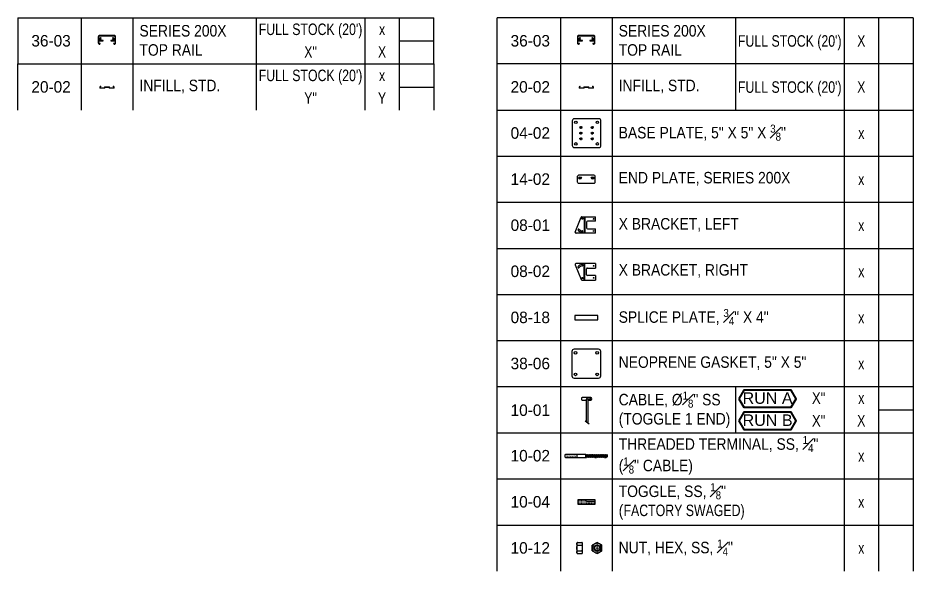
# Model space of a CAD drawing. Header units: inches. Extents: x -297 to 791, y -313 to 332.
# Drawn here: x -203.5 to -48, y 118.7 to 214.9 of the extents above; entities that cross this region are included whole.
import ezdxf
from ezdxf.enums import TextEntityAlignment as Align

# ---------------------------------------------------------------- set-up
doc = ezdxf.new("R2010")
doc.units = ezdxf.units.IN
doc.header["$LTSCALE"] = 0.5
doc.header["$MEASUREMENT"] = 0
doc.linetypes.add('HIDDEN2', pattern=[0.1875, 0.125, -0.0625])
doc.layers.add('Cable', color=230, linetype='Continuous', lineweight=40)
doc.layers.add('NOTES', color=7, linetype='Continuous', lineweight=30)
doc.layers.add('Hidden', color=45, linetype='HIDDEN2')
doc.layers.add('PL', color=252, linetype='Continuous')
doc.styles.add('Schedule', font='GOTHIC.TTF', dxfattribs={"width": 0.9})
doc.styles.get("Standard").update_dxf_attribs({"font": 'arial.ttf'})

# ---------------------------------------------------------------- blocks, each defined once
blk = doc.blocks.new('36-03-BLOCK-2')
for p, q in [((0, 0), (0, -8.01)), ((0, 0), (72.27, 0)), ((10.99, 0), (10.99, -8.01)), ((19.99, 0), (19.99, -8.01)), ((41.4, 0), (41.4, -8.01)), ((60.27, 0), (60.27, -8.01)), ((66.27, 0), (66.27, -8.01)), ((72.27, -8.01), (72.27, 0)), ((66.27, -4.01), (72.27, -4.01))]:
    blk.add_line(p, q)
blk.add_lwpolyline([(14.44, -3.66, -2.504927), (14.44, -3.54, 0.346647), (14.47, -3.55), (14.47, -3.55, 0.482853), (14.48, -3.51, 0.541406), (14.26, -3.55, -0.300111), (14.23, -3.56), (14.07, -3.56, -0.414214), (14.04, -3.54), (14.04, -3.28, -0.414214), (14.18, -3.14), (16.75, -3.14, -0.414214), (16.89, -3.28), (16.89, -3.54, -0.414214), (16.87, -3.56), (16.7, -3.56, -0.300111), (16.67, -3.55, 0.541406), (16.45, -3.51, 0.482853), (16.46, -3.55), (16.46, -3.55, 0.346647), (16.49, -3.54, -2.504927), (16.49, -3.66, 0.346647), (16.46, -3.65), (16.46, -3.65, 0.489045), (16.45, -3.69, 0.534946), (16.67, -3.65, -0.300111), (16.7, -3.64), (16.87, -3.64, -0.414214), (16.89, -3.66), (16.89, -3.92), (16.14, -3.92, 0.414214), (16.12, -3.95), (16.12, -3.95, 0.414214), (16.14, -3.98), (16.89, -3.98), (16.89, -4.39, -0.414214), (16.83, -4.45), (16.66, -4.45, 0.414214), (16.63, -4.47), (16.63, -4.47, 0.414214), (16.66, -4.49), (16.72, -4.49), (16.72, -4.56, 0.392641), (16.73, -4.57), (16.73, -4.57, 0.414214), (16.97, -4.34), (16.97, -3.28, 0.414214), (16.75, -3.06), (14.18, -3.06, 0.414214), (13.97, -3.28), (13.97, -4.34, 0.414214), (14.2, -4.57), (14.2, -4.57, 0.392641), (14.21, -4.56), (14.21, -4.49), (14.28, -4.49, 0.414214), (14.3, -4.47), (14.3, -4.47, 0.414214), (14.28, -4.45), (14.1, -4.45, -0.414214), (14.04, -4.39), (14.04, -3.98), (14.79, -3.98, 0.414214), (14.81, -3.95), (14.81, -3.95, 0.414214), (14.79, -3.92), (14.04, -3.92), (14.04, -3.66, -0.414214), (14.07, -3.64), (14.23, -3.64, -0.300111), (14.26, -3.65, 0.534946), (14.48, -3.69, 0.489045), (14.47, -3.65), (14.47, -3.65, 0.346647)], format="xyb", close=True)
at = {"layer": 'NOTES', "style": 'Schedule'}
blk.add_text('36-03', height=2, dxfattribs=at).set_placement((5.76, -3.98), align=Align.MIDDLE_CENTER)
at = {"layer": 'NOTES', "insert": (21.12, -3.92), "char_height": 2, "width": 16.7068, "attachment_point": 4, "style": 'Schedule'}
blk.add_mtext('SERIES 200X TOP RAIL', dxfattribs=at)
at = {"layer": 'NOTES', "style": 'Schedule', "width": 0.8}
for tag, p in [('LEN', (50.84, -1.98)), ('QTY', (63.27, -1.98)), ('LEN2', (50.84, -5.92)), ('QTY2', (63.27, -5.92))]:
    blk.add_attdef(tag, text='', height=2, dxfattribs=at).set_placement(p, align=Align.MIDDLE_CENTER)
blk = doc.blocks.new('20-02-BLOCK-2')
for p, q in [((0, -8.01), (0, 0)), ((0, 0), (72.27, 0)), ((10.99, 0), (10.99, -8.01)), ((19.99, 0), (19.99, -8.01)), ((41.4, 0), (41.4, -8.01)), ((60.27, 0), (60.27, -8.01)), ((66.27, 0), (66.27, -8.01)), ((72.27, 0), (72.27, -8.01)), ((66.27, -4.01), (72.27, -4.01))]:
    blk.add_line(p, q)
at = {"lineweight": 0}
blk.add_lwpolyline([(14.36, -3.99, -0.131652), (14.36, -3.98), (14.4, -3.91, 0.57735), (14.37, -3.87), (14.37, -3.87, 0.267949), (14.35, -3.88), (14.25, -4.05, 0.131652), (14.25, -4.06), (14.25, -4.06, 0.414214), (14.26, -4.07), (14.27, -4.07, -0.414214), (14.3, -4.1), (14.3, -4.1, -0.414214), (14.27, -4.13), (14.26, -4.13, 0.414214), (14.23, -4.16), (14.23, -4.16, 0.414214), (14.26, -4.19), (15.09, -4.19, 0.414214), (15.1, -4.18), (15.1, -4.07, -0.414214), (15.11, -4.06), (15.47, -4.06), (15.48, -4.05), (15.47, -4.06), (15.48, -4.05), (15.5, -4.06), (15.48, -4.05), (15.5, -4.06), (15.86, -4.06, -0.414214), (15.87, -4.07), (15.87, -4.18, 0.414214), (15.88, -4.19), (16.71, -4.19, 0.414214), (16.74, -4.16), (16.74, -4.16, 0.414214), (16.71, -4.13), (16.7, -4.13, -0.414214), (16.67, -4.1), (16.67, -4.1, -0.414214), (16.7, -4.07), (16.71, -4.07, 0.414214), (16.72, -4.06), (16.72, -4.06, 0.131652), (16.72, -4.05), (16.62, -3.88, 0.267949), (16.6, -3.87), (16.59, -3.87, 0.57735), (16.57, -3.91), (16.61, -3.98, -0.127612), (16.61, -3.99), (16.61, -4.11, -0.414214), (16.6, -4.12), (15.94, -4.12, -0.414214), (15.93, -4.11), (15.93, -4, 0.414214), (15.92, -3.99), (15.41, -3.99), (15.41, -3.99, 1), (15.4, -3.99), (15.4, -3.99, 1), (15.39, -3.99), (15.39, -3.99), (15.05, -3.99, 0.414214), (15.04, -4), (15.04, -4.11, -0.414214), (15.03, -4.12), (14.37, -4.12, -0.414214), (14.36, -4.11), (14.36, -3.99, -0.131652), (14.36, -3.98)], format="xyb", dxfattribs=at)
at = {"layer": 'NOTES', "style": 'Schedule'}
blk.add_text('20-02', height=2, dxfattribs=at).set_placement((5.76, -3.98), align=Align.MIDDLE_CENTER)
at = {"layer": 'NOTES', "insert": (21.12, -3.92), "char_height": 2, "width": 16.7068, "attachment_point": 4, "style": 'Schedule'}
blk.add_mtext('INFILL, STD.', dxfattribs=at)
at = {"layer": 'NOTES', "style": 'Schedule', "width": 0.8}
for tag, p in [('LEN', (50.84, -1.98)), ('QTY', (63.27, -1.98)), ('LEN2', (50.84, -5.92)), ('QTY2', (63.27, -5.92))]:
    blk.add_attdef(tag, text='', height=2, dxfattribs=at).set_placement(p, align=Align.MIDDLE_CENTER)
blk = doc.blocks.new('04-02-BLOCK-1')
for p, q in [((10.99, 0), (10.99, -8.01)), ((19.99, 0), (19.99, -8.01)), ((60.27, 0), (60.27, -8.01)), ((66.27, 0), (66.27, -8.01))]:
    blk.add_line(p, q)
blk.add_lwpolyline([(0, -8.01), (0, 0), (72.27, 0), (72.27, -8.01)])
blk.add_lwpolyline([(13.42, -6.51), (17.67, -6.51, 0.414214), (18.04, -6.13), (18.04, -1.88, 0.414214), (17.67, -1.51), (13.42, -1.51, 0.414214), (13.04, -1.88), (13.04, -6.13, 0.414214)], format="xyb", close=True)
for centre, radius in [((13.67, -2.13), 0.219), ((14.56, -3.02), 0.0938), ((16.53, -3.02), 0.0938), ((17.42, -2.13), 0.219), ((14.56, -4.01), 0.0938), ((16.53, -4.01), 0.0938), ((13.67, -5.88), 0.219), ((14.56, -4.99), 0.0938), ((16.53, -4.99), 0.0938), ((17.42, -5.88), 0.219)]:
    blk.add_circle(centre, radius)
at = {"layer": 'Hidden'}
for centre in [(14.56, -3.02), (16.53, -3.02), (14.56, -4.01), (16.53, -4.01), (14.56, -4.99), (16.53, -4.99)]:
    blk.add_circle(centre, 0.186, dxfattribs=at)
at = {"layer": 'NOTES', "style": 'Schedule'}
blk.add_text('04-02', height=2, dxfattribs=at).set_placement((5.76, -3.98), align=Align.MIDDLE_CENTER)
at = {"layer": 'NOTES', "insert": (21.12, -3.92), "char_height": 2, "width": 39.1504, "attachment_point": 4, "style": 'Schedule'}
blk.add_mtext('\\A1;BASE PLATE, 5" X 5" X {\\H0.7x;\\S3#8;}"', dxfattribs=at)
at = {"layer": 'NOTES', "style": 'Schedule', "width": 0.8}
blk.add_attdef('QTY', text='', height=2, dxfattribs=at).set_placement((63.27, -4.01), align=Align.MIDDLE_CENTER)
blk = doc.blocks.new('14-02-BLOCK')
for p, q in [((10.99, 0), (10.99, -8.01)), ((19.99, 0), (19.99, -8.01)), ((60.27, 0), (60.27, -8.01)), ((66.27, 0), (66.27, -8.01))]:
    blk.add_line(p, q)
blk.add_lwpolyline([(0, -8.01), (0, 0), (72.27, 0), (72.27, -8.01)])
blk.add_lwpolyline([(16.76, -4.77), (14.22, -4.77, -0.414214), (13.99, -4.54), (13.99, -3.48, -0.414214), (14.21, -3.26), (16.78, -3.26, -0.414214), (16.99, -3.48), (16.99, -4.54, -0.414214), (16.76, -4.77)], format="xyb")
for centre, radius in [((14.41, -3.8), 0.219), ((14.41, -3.8), 0.114), ((16.58, -3.8), 0.219), ((16.58, -3.8), 0.114)]:
    blk.add_circle(centre, radius)
at = {"layer": 'NOTES', "style": 'Schedule'}
blk.add_text('14-02', height=2, dxfattribs=at).set_placement((5.76, -3.98), align=Align.MIDDLE_CENTER)
at = {"layer": 'NOTES', "insert": (21.12, -3.92), "char_height": 2, "width": 39.1504, "attachment_point": 4, "style": 'Schedule'}
blk.add_mtext('\\A1;END PLATE, SERIES 200X', dxfattribs=at)
at = {"layer": 'NOTES', "style": 'Schedule', "width": 0.8}
blk.add_attdef('QTY', text='', height=2, dxfattribs=at).set_placement((63.27, -4.01), align=Align.MIDDLE_CENTER)
blk = doc.blocks.new('08-01-BLOCK-1')
for p, q in [((10.99, 0), (10.99, -8.01)), ((19.99, 0), (19.99, -8.01)), ((60.27, 0), (60.27, -8.01)), ((66.27, 0), (66.27, -8.01)), ((13.58, -5.17), (14.58, -2.61)), ((14.73, -2.5), (15.07, -2.5)), ((15.07, -2.5), (15.09, -2.5)), ((15.09, -2.5), (15.2, -2.5)), ((15.1, -2.5, -0.1), (15.1, -5.38, -0.1)), ((15.2, -2.5), (15.22, -2.5)), ((15.22, -2.5), (17.08, -2.5)), ((15.24, -2.5, -0.1), (15.24, -5.38, -0.1)), ((17.08, -3.28), (17.08, -2.5)), ((15.52, -3.44), (15.52, -4.44)), ((17.08, -3.28), (15.68, -3.28)), ((15.68, -4.6), (17.08, -4.6)), ((17.08, -5.38), (17.08, -4.6)), ((15.07, -5.38), (13.73, -5.38)), ((15.09, -5.38), (15.07, -5.38)), ((15.2, -5.38), (15.09, -5.38)), ((15.22, -5.38), (15.2, -5.38)), ((17.08, -5.38), (15.22, -5.38))]:
    blk.add_line(p, q)
blk.add_lwpolyline([(0, -8.01), (0, 0), (72.27, 0), (72.27, -8.01)])
for centre, radius in [((14.78, -2.84), 0.117), ((16.77, -2.89), 0.0781), ((16.77, -4.99), 0.0781)]:
    blk.add_circle(centre, radius)
for centre, radius, start, end in [((14.73, -2.66), 0.156, 90, 161.9253), ((14.16, -4.76), 0.117, 27.877, 226.631), ((15.68, -3.44), 0.156, 90, 180), ((15.68, -4.44), 0.156, 180, 270), ((13.73, -5.22), 0.156, 161.9253, 270), ((14.79, -4.31), 0.895, 216.674, 268.1812), ((14.8, -4.29), 0.678, 217.3689, 267.8017), ((14.78, -5.08), 0.117, 265.5195, 90.839)]:
    blk.add_arc(centre, radius, start, end)
at = {"layer": 'NOTES', "style": 'Schedule'}
blk.add_text('08-01', height=2, dxfattribs=at).set_placement((5.76, -3.98), align=Align.MIDDLE_CENTER)
at = {"layer": 'NOTES', "insert": (21.12, -3.92), "char_height": 2, "width": 39.1504, "attachment_point": 4, "style": 'Schedule'}
blk.add_mtext('\\A1;X BRACKET, LEFT', dxfattribs=at)
at = {"layer": 'NOTES', "style": 'Schedule', "width": 0.8}
blk.add_attdef('QTY', text='', height=2, dxfattribs=at).set_placement((63.27, -4.01), align=Align.MIDDLE_CENTER)
blk = doc.blocks.new('08-02-BLOCK-1')
for p, q in [((10.99, 0), (10.99, -8.01)), ((19.99, 0), (19.99, -8.01)), ((60.27, 0), (60.27, -8.01)), ((66.27, 0), (66.27, -8.01)), ((13.58, -2.84), (14.58, -5.4)), ((15.07, -2.64), (13.73, -2.64)), ((15.09, -2.64), (15.07, -2.64)), ((15.2, -2.64), (15.09, -2.64)), ((15.1, -5.51, -0.1), (15.1, -2.64, -0.1)), ((15.22, -2.64), (15.2, -2.64)), ((17.08, -2.64), (15.22, -2.64)), ((15.24, -5.51, -0.1), (15.24, -2.64, -0.1)), ((17.08, -2.64), (17.08, -3.42)), ((15.52, -4.57), (15.52, -3.57)), ((15.68, -3.42), (17.08, -3.42)), ((14.73, -5.51), (15.07, -5.51)), ((15.07, -5.51), (15.09, -5.51)), ((15.09, -5.51), (15.2, -5.51)), ((15.2, -5.51), (15.22, -5.51)), ((15.22, -5.51), (17.08, -5.51)), ((17.08, -4.73), (15.68, -4.73)), ((17.08, -4.73), (17.08, -5.51))]:
    blk.add_line(p, q)
blk.add_lwpolyline([(0, -8.01), (0, 0), (72.27, 0), (72.27, -8.01)])
for centre, radius in [((16.77, -3.03), 0.0781), ((14.78, -5.17), 0.117), ((16.77, -5.12), 0.0781)]:
    blk.add_circle(centre, radius)
for centre, radius, start, end in [((13.73, -2.79), 0.156, 90, 198.0747), ((14.79, -3.71), 0.895, 91.8188, 143.326), ((14.8, -3.72), 0.678, 92.1983, 142.6311), ((14.78, -2.93), 0.117, 269.161, 94.4805), ((14.16, -3.26), 0.117, 133.369, 332.123), ((15.68, -3.57), 0.156, 90, 180), ((15.68, -4.57), 0.156, 180, 270), ((14.73, -5.36), 0.156, 198.0747, 270)]:
    blk.add_arc(centre, radius, start, end)
at = {"layer": 'NOTES', "style": 'Schedule'}
blk.add_text('08-02', height=2, dxfattribs=at).set_placement((5.76, -3.98), align=Align.MIDDLE_CENTER)
at = {"layer": 'NOTES', "insert": (21.12, -3.92), "char_height": 2, "width": 39.1504, "attachment_point": 4, "style": 'Schedule'}
blk.add_mtext('\\A1;X BRACKET, RIGHT', dxfattribs=at)
at = {"layer": 'NOTES', "style": 'Schedule', "width": 0.8}
blk.add_attdef('QTY', text='', height=2, dxfattribs=at).set_placement((63.27, -4.01), align=Align.MIDDLE_CENTER)
blk = doc.blocks.new('08-18-BLOCK-1')
for p, q in [((10.99, 0), (10.99, -8.01)), ((19.99, 0), (19.99, -8.01)), ((60.27, 0), (60.27, -8.01)), ((66.27, 0), (66.27, -8.01))]:
    blk.add_line(p, q)
blk.add_lwpolyline([(0, -8.01), (0, 0), (72.27, 0), (72.27, -8.01)])
blk.add_lwpolyline([(13.49, -4.38), (17.49, -4.38), (17.49, -3.63), (13.49, -3.63)], close=True)
at = {"layer": 'NOTES', "style": 'Schedule'}
blk.add_text('08-18', height=2, dxfattribs=at).set_placement((5.76, -3.98), align=Align.MIDDLE_CENTER)
at = {"layer": 'NOTES', "insert": (21.12, -3.92), "char_height": 2, "width": 39.1504, "attachment_point": 4, "style": 'Schedule'}
blk.add_mtext('\\A1;SPLICE PLATE, {\\H0.7x;\\S3#4;}" X 4"', dxfattribs=at)
at = {"layer": 'NOTES', "style": 'Schedule', "width": 0.8}
blk.add_attdef('QTY', text='', height=2, dxfattribs=at).set_placement((63.27, -4.01), align=Align.MIDDLE_CENTER)
blk = doc.blocks.new('38-06-BLOCK-1')
for p, q in [((10.99, 0), (10.99, -8.01)), ((19.99, 0), (19.99, -8.01)), ((60.27, 0), (60.27, -8.01)), ((66.27, 0), (66.27, -8.01))]:
    blk.add_line(p, q)
blk.add_lwpolyline([(0, -8.01), (0, 0), (72.27, 0), (72.27, -8.01)])
blk.add_lwpolyline([(13.37, -6.51), (17.62, -6.51, 0.414214), (17.99, -6.13), (17.99, -1.88, 0.414214), (17.62, -1.51), (13.37, -1.51, 0.414214), (12.99, -1.88), (12.99, -6.13, 0.414214)], format="xyb", close=True)
for centre in [(13.62, -2.13), (17.37, -2.13), (13.62, -5.88), (17.37, -5.88)]:
    blk.add_circle(centre, 0.219)
at = {"layer": 'NOTES', "style": 'Schedule'}
blk.add_text('38-06', height=2, dxfattribs=at).set_placement((5.76, -3.98), align=Align.MIDDLE_CENTER)
at = {"layer": 'NOTES', "insert": (21.12, -3.92), "char_height": 2, "width": 39.1504, "attachment_point": 4, "style": 'Schedule'}
blk.add_mtext('\\A1;NEOPRENE GASKET, 5" X 5"', dxfattribs=at)
at = {"layer": 'NOTES', "style": 'Schedule', "width": 0.8}
blk.add_attdef('QTY', text='', height=2, dxfattribs=at).set_placement((63.27, -4.01), align=Align.MIDDLE_CENTER)
blk = doc.blocks.new('10-01-BLOCK-TOG2')
for p, q in [((72.27, 0), (0, 0)), ((10.99, 0), (10.99, -8.01)), ((19.99, 0), (19.99, -8.01)), ((41.4, 0), (41.4, -8.01)), ((60.27, 0), (60.27, -8.01)), ((66.27, 0), (66.27, -8.01)), ((14.78, -2.35), (15.49, -2.35)), ((15.49, -2.22), (15.49, -6.16)), ((15.61, -2.09), (16.27, -2.09)), ((16.29, -2.19), (15.74, -2.19)), ((15.74, -2.22), (15.74, -6.35)), ((15.74, -2.35), (16.29, -2.35)), ((16.29, -2.19), (16.29, -2.35)), ((66.27, -4.01), (72.27, -4.01)), ((15.99, -6.54), (15.27, -6))]:
    blk.add_line(p, q)
for points in [[(0, -8.01), (0, 0)], [(72.27, 0), (72.27, 0), (72.27, -8.01)], [(16.29, -1.85), (14.78, -1.85)]]:
    blk.add_lwpolyline(points)
blk.add_arc((15.61, -2.22), 0.125, 0, 180)
for centre, major_axis, end_param in [((14.78, -2.1), (0, -0.25), 6.283185), ((16.29, -2.1), (0, 0.25), 7.834292)]:
    blk.add_ellipse(centre, major_axis=major_axis, ratio=0.56387, start_param=3.141593, end_param=end_param)
blk.add_open_spline([(16.29, -2), (16.28, -2.03), (16.27, -2.06), (16.27, -2.09)], degree=3)
blk.add_open_spline([(16.29, -2.19), (16.29, -2.17), (16.3, -2.13), (16.3, -2.06), (16.29, -2.03), (16.29, -2)], degree=3, knots=[4.118286, 4.118286, 4.118286, 4.118286, 4.714645, 4.714645, 5.306492, 5.306492, 5.306492, 5.306492])
at = {"layer": 'Cable'}
for points in [[(42.02, -2.08), (42.89, -3.58), (51.08, -3.58), (51.95, -2.08), (51.08, -0.59), (42.89, -0.59)], [(42.02, -5.92), (42.89, -7.42), (51.08, -7.42), (51.95, -5.92), (51.08, -4.43), (42.89, -4.43)]]:
    blk.add_lwpolyline(points, close=True, dxfattribs=at)
for tag, p in [('RUN1', (46.99, -1.98)), ('RUN2', (46.99, -5.82))]:
    blk.add_attdef(tag, text='', height=2, dxfattribs=at).set_placement(p, align=Align.MIDDLE_CENTER)
at = {"layer": 'NOTES', "style": 'Schedule'}
blk.add_text('10-01', height=2, dxfattribs=at).set_placement((5.76, -4.08), align=Align.MIDDLE_CENTER)
at = {"layer": 'NOTES', "insert": (21.12, -4.01), "char_height": 2, "width": 20.2828, "attachment_point": 4, "style": 'Schedule'}
blk.add_mtext('\\A1;CABLE, %%C{\\H0.7x;\\S1#8;}" SS (TOGGLE 1 END)', dxfattribs=at)
at = {"layer": 'NOTES', "style": 'Schedule'}
for tag, width, p in [('LEN', 0.85, (55.86, -1.98)), ('QTY', 0.8, (63.27, -1.98)), ('LEN2', 0.85, (55.86, -5.92)), ('QTY2', 0.8, (63.27, -5.92))]:
    blk.add_attdef(tag, text='', height=2, dxfattribs=dict(at, width=width)).set_placement(p, align=Align.MIDDLE_CENTER)
blk = doc.blocks.new('10-02-BLOCK')
for p, q in [((10.99, 0), (10.99, -8.01)), ((19.99, 0), (19.99, -8.01)), ((60.27, 0), (60.27, -8.01)), ((66.27, 0), (66.27, -8.01)), ((15.43, -4.2), (15.43, -3.83)), ((15.53, -3.83), (15.5, -4.2)), ((15.58, -3.76), (15.55, -4.28)), ((15.64, -3.83), (15.61, -4.2)), ((15.69, -3.76), (15.66, -4.28)), ((15.75, -3.83), (15.72, -4.2)), ((15.81, -3.76), (15.78, -4.28)), ((15.86, -3.83), (15.83, -4.2)), ((15.92, -3.76), (15.89, -4.28)), ((15.97, -3.83), (15.94, -4.2)), ((16.03, -3.76), (16, -4.28)), ((16.09, -3.83), (16.06, -4.2)), ((16.14, -3.76), (16.11, -4.28)), ((16.2, -3.83), (16.17, -4.2)), ((16.25, -3.76), (16.22, -4.28)), ((16.31, -3.83), (16.28, -4.2)), ((16.37, -3.76), (16.34, -4.28)), ((16.42, -3.83), (16.39, -4.2)), ((16.48, -3.76), (16.45, -4.28)), ((16.53, -3.83), (16.5, -4.2)), ((16.59, -3.76), (16.56, -4.28)), ((16.65, -3.83), (16.62, -4.2)), ((16.7, -3.76), (16.67, -4.28)), ((16.76, -3.83), (16.73, -4.2)), ((16.81, -3.76), (16.78, -4.28)), ((16.87, -3.83), (16.84, -4.2)), ((16.93, -3.76), (16.9, -4.28)), ((16.98, -3.83), (16.95, -4.2)), ((17.04, -3.76), (17.01, -4.28)), ((17.09, -3.83), (17.06, -4.2)), ((17.15, -3.76), (17.12, -4.28)), ((17.21, -3.83), (17.18, -4.2)), ((17.26, -3.76), (17.23, -4.28)), ((17.32, -3.83), (17.29, -4.2)), ((17.37, -3.76), (17.34, -4.28)), ((17.43, -3.83), (17.4, -4.2)), ((17.49, -3.76), (17.46, -4.28)), ((17.54, -3.83), (17.51, -4.2)), ((17.6, -3.76), (17.57, -4.28)), ((17.65, -3.83), (17.62, -4.2)), ((17.71, -3.76), (17.68, -4.28)), ((17.77, -3.83), (17.74, -4.2)), ((17.82, -3.76), (17.79, -4.28)), ((17.88, -3.83), (17.85, -4.2)), ((17.93, -3.76), (17.9, -4.28)), ((17.99, -3.83), (17.96, -4.2)), ((18.05, -3.76), (18.02, -4.28)), ((18.1, -3.83), (18.07, -4.2)), ((18.16, -3.76), (18.13, -4.28)), ((18.21, -3.83), (18.18, -4.2)), ((18.27, -3.76), (18.24, -4.28)), ((18.33, -3.83), (18.3, -4.2)), ((18.38, -3.76), (18.35, -4.28)), ((18.44, -3.83), (18.41, -4.2)), ((18.49, -3.76), (18.46, -4.28)), ((18.55, -3.83), (18.52, -4.2)), ((18.61, -3.76), (18.58, -4.28)), ((18.66, -3.83), (18.63, -4.2)), ((18.72, -3.76), (18.69, -4.28)), ((18.77, -3.83), (18.74, -4.2)), ((18.83, -3.76), (18.8, -4.28)), ((18.89, -3.83), (18.86, -4.2)), ((18.94, -3.76), (18.91, -4.28)), ((19, -3.83), (18.97, -4.2)), ((19.05, -3.76), (19.02, -4.28))]:
    blk.add_line(p, q)
for points in [[(0, -8.01), (0, 0), (72.27, 0), (72.27, -8.01)], [(15.53, -3.83), (15.43, -3.83)], [(15.43, -4.2), (15.5, -4.2)], [(15.5, -4.2), (15.55, -4.28), (15.56, -4.28), (15.6, -4.2)], [(15.53, -3.83), (15.58, -3.76), (15.59, -3.76), (15.63, -3.83)], [(15.6, -4.2), (15.61, -4.2)], [(15.61, -4.2), (15.66, -4.28), (15.67, -4.28), (15.71, -4.2)], [(15.63, -3.83), (15.64, -3.83)], [(15.64, -3.83), (15.69, -3.76), (15.7, -3.76), (15.74, -3.83)], [(15.71, -4.2), (15.73, -4.2)], [(15.73, -4.2), (15.77, -4.28), (15.78, -4.28), (15.83, -4.2)], [(15.74, -3.83), (15.76, -3.83)], [(15.76, -3.83), (15.8, -3.76), (15.81, -3.76), (15.86, -3.83)], [(15.83, -4.2), (15.84, -4.2)], [(15.84, -4.2), (15.88, -4.28), (15.89, -4.28), (15.94, -4.2)], [(15.86, -3.83), (15.87, -3.83)], [(15.87, -3.83), (15.91, -3.76), (15.92, -3.76), (15.97, -3.83)], [(15.94, -4.2), (15.95, -4.2)], [(15.95, -4.2), (15.99, -4.28), (16.01, -4.28), (16.05, -4.2)], [(15.97, -3.83), (15.98, -3.83)], [(15.98, -3.83), (16.02, -3.76), (16.04, -3.76), (16.08, -3.83)], [(16.05, -4.2), (16.06, -4.2)], [(16.06, -4.2), (16.11, -4.28), (16.12, -4.28), (16.16, -4.2)], [(16.08, -3.83), (16.09, -3.83)], [(16.09, -3.83), (16.14, -3.76), (16.15, -3.76), (16.19, -3.83)], [(16.16, -4.2), (16.17, -4.2)], [(16.17, -4.2), (16.22, -4.28), (16.23, -4.28), (16.27, -4.2)], [(16.19, -3.83), (16.2, -3.83)], [(16.2, -3.83), (16.25, -3.76), (16.26, -3.76), (16.3, -3.83)], [(16.27, -4.2), (16.29, -4.2)], [(16.29, -4.2), (16.33, -4.28), (16.34, -4.28), (16.39, -4.2)], [(16.3, -3.83), (16.32, -3.83)], [(16.32, -3.83), (16.36, -3.76), (16.37, -3.76), (16.42, -3.83)], [(16.39, -4.2), (16.4, -4.2)], [(16.4, -4.2), (16.44, -4.28), (16.45, -4.28), (16.5, -4.2)], [(16.42, -3.83), (16.43, -3.83)], [(16.43, -3.83), (16.47, -3.76), (16.48, -3.76), (16.53, -3.83)], [(16.5, -4.2), (16.51, -4.2)], [(16.51, -4.2), (16.55, -4.28), (16.57, -4.28), (16.61, -4.2)], [(16.53, -3.83), (16.54, -3.83)], [(16.54, -3.83), (16.58, -3.76), (16.6, -3.76), (16.64, -3.83)], [(16.61, -4.2), (16.62, -4.2)], [(16.62, -4.2), (16.67, -4.28), (16.68, -4.28), (16.72, -4.2)], [(16.64, -3.83), (16.65, -3.83)], [(16.65, -3.83), (16.7, -3.76), (16.71, -3.76), (16.75, -3.83)], [(16.72, -4.2), (16.73, -4.2)], [(16.73, -4.2), (16.78, -4.28), (16.79, -4.28), (16.83, -4.2)], [(16.75, -3.83), (16.76, -3.83)], [(16.76, -3.83), (16.81, -3.76), (16.82, -3.76), (16.86, -3.83)], [(16.83, -4.2), (16.85, -4.2)], [(16.85, -4.2), (16.89, -4.28), (16.9, -4.28), (16.95, -4.2)], [(16.86, -3.83), (16.88, -3.83)], [(16.88, -3.83), (16.92, -3.76), (16.93, -3.76), (16.98, -3.83)], [(16.95, -4.2), (16.96, -4.2)], [(16.96, -4.2), (17, -4.28), (17.01, -4.28), (17.06, -4.2)], [(16.98, -3.83), (16.99, -3.83)], [(16.99, -3.83), (17.03, -3.76), (17.04, -3.76), (17.09, -3.83)], [(17.06, -4.2), (17.07, -4.2)], [(17.07, -4.2), (17.11, -4.28), (17.13, -4.28), (17.17, -4.2)], [(17.09, -3.83), (17.1, -3.83)], [(17.1, -3.83), (17.14, -3.76), (17.16, -3.76), (17.2, -3.83)], [(17.17, -4.2), (17.18, -4.2)], [(17.18, -4.2), (17.23, -4.28), (17.24, -4.28), (17.28, -4.2)], [(17.2, -3.83), (17.21, -3.83)], [(17.21, -3.83), (17.26, -3.76), (17.27, -3.76), (17.31, -3.83)], [(17.28, -4.2), (17.29, -4.2)], [(17.29, -4.2), (17.34, -4.28), (17.35, -4.28), (17.39, -4.2)], [(17.31, -3.83), (17.32, -3.83)], [(17.32, -3.83), (17.37, -3.76), (17.38, -3.76), (17.42, -3.83)], [(17.39, -4.2), (17.41, -4.2)], [(17.41, -4.2), (17.45, -4.28), (17.46, -4.28), (17.51, -4.2)], [(17.42, -3.83), (17.44, -3.83)], [(17.44, -3.83), (17.48, -3.76), (17.49, -3.76), (17.54, -3.83)], [(17.51, -4.2), (17.52, -4.2)], [(17.52, -4.2), (17.56, -4.28), (17.57, -4.28), (17.62, -4.2)], [(17.54, -3.83), (17.55, -3.83)], [(17.55, -3.83), (17.59, -3.76), (17.6, -3.76), (17.65, -3.83)], [(17.62, -4.2), (17.63, -4.2)], [(17.63, -4.2), (17.67, -4.28), (17.69, -4.28), (17.73, -4.2)], [(17.65, -3.83), (17.66, -3.83)], [(17.66, -3.83), (17.7, -3.76), (17.72, -3.76), (17.76, -3.83)], [(17.73, -4.2), (17.74, -4.2)], [(17.74, -4.2), (17.79, -4.28), (17.8, -4.28), (17.84, -4.2)], [(17.76, -3.83), (17.77, -3.83)], [(17.77, -3.83), (17.82, -3.76), (17.83, -3.76), (17.87, -3.83)], [(17.84, -4.2), (17.85, -4.2)], [(17.85, -4.2), (17.9, -4.28), (17.91, -4.28), (17.95, -4.2)], [(17.87, -3.83), (17.88, -3.83)], [(17.88, -3.83), (17.93, -3.76), (17.94, -3.76), (17.98, -3.83)], [(17.95, -4.2), (17.97, -4.2)], [(17.97, -4.2), (18.01, -4.28), (18.02, -4.28), (18.07, -4.2)], [(17.98, -3.83), (18, -3.83)], [(18, -3.83), (18.04, -3.76), (18.05, -3.76), (18.1, -3.83)], [(18.07, -4.2), (18.08, -4.2)], [(18.08, -4.2), (18.12, -4.28), (18.13, -4.28), (18.18, -4.2)], [(18.1, -3.83), (18.11, -3.83)], [(18.11, -3.83), (18.15, -3.76), (18.16, -3.76), (18.21, -3.83)], [(18.18, -4.2), (18.19, -4.2)], [(18.19, -4.2), (18.23, -4.28), (18.25, -4.28), (18.29, -4.2)], [(18.21, -3.83), (18.22, -3.83)], [(18.22, -3.83), (18.26, -3.76), (18.28, -3.76), (18.32, -3.83)], [(18.29, -4.2), (18.3, -4.2)], [(18.3, -4.2), (18.35, -4.28), (18.36, -4.28), (18.4, -4.2)], [(18.32, -3.83), (18.33, -3.83)], [(18.33, -3.83), (18.38, -3.76), (18.39, -3.76), (18.43, -3.83)], [(18.4, -4.2), (18.41, -4.2)], [(18.41, -4.2), (18.46, -4.28), (18.47, -4.28), (18.51, -4.2)], [(18.43, -3.83), (18.44, -3.83)], [(18.44, -3.83), (18.49, -3.76), (18.5, -3.76), (18.54, -3.83)], [(18.51, -4.2), (18.53, -4.2)], [(18.53, -4.2), (18.57, -4.28), (18.58, -4.28), (18.63, -4.2)], [(18.54, -3.83), (18.56, -3.83)], [(18.56, -3.83), (18.6, -3.76), (18.61, -3.76), (18.66, -3.83)], [(18.63, -4.2), (18.64, -4.2)], [(18.64, -4.2), (18.68, -4.28), (18.69, -4.28), (18.74, -4.2)], [(18.66, -3.83), (18.67, -3.83)], [(18.67, -3.83), (18.71, -3.76), (18.72, -3.76), (18.77, -3.83)], [(18.74, -4.2), (18.75, -4.2)], [(18.75, -4.2), (18.79, -4.28), (18.81, -4.28), (18.85, -4.2)], [(18.77, -3.83), (18.78, -3.83)], [(18.78, -3.83), (18.82, -3.76), (18.84, -3.76), (18.88, -3.83)], [(18.85, -4.2), (18.86, -4.2)], [(18.86, -4.2), (18.91, -4.28), (18.92, -4.28), (18.96, -4.2)], [(18.88, -3.83), (18.89, -3.83)], [(18.89, -3.83), (18.94, -3.76), (18.95, -3.76), (18.99, -3.83)], [(18.96, -4.2), (18.97, -4.2)], [(18.97, -4.2), (19.02, -4.28), (19.03, -4.28), (19.1, -4.15)], [(18.99, -3.83), (19, -3.83)], [(19, -3.83), (19.05, -3.76), (19.06, -3.76), (19.1, -3.83)], [(19.1, -3.83), (19.07, -4.2)], [(19.1, -3.83), (19.1, -4.15)]]:
    blk.add_lwpolyline(points)
blk.add_lwpolyline([(11.9, -4.28), (15.43, -4.28), (15.43, -3.76), (11.9, -3.76), (11.77, -3.85), (11.77, -4.18)], close=True)
at = {"layer": 'Hidden'}
blk.add_lwpolyline([(11.77, -4.18), (13.89, -4.18), (13.89, -3.85), (11.77, -3.85)], close=True, dxfattribs=at)
at = {"layer": 'NOTES', "style": 'Schedule'}
blk.add_text('10-02', height=2, dxfattribs=at).set_placement((5.76, -3.98), align=Align.MIDDLE_CENTER)
at = {"layer": 'NOTES', "insert": (21.12, -3.92), "char_height": 2, "width": 39.1504, "attachment_point": 4, "style": 'Schedule'}
blk.add_mtext('\\A1;THREADED TERMINAL, SS, {\\H0.7x;\\S1#4;\\H1.4286x;"\\P(\\H0.7x;\\S1#8;\\H1.4286x;" CABLE)}', dxfattribs=at)
at = {"layer": 'NOTES', "style": 'Schedule', "width": 0.8}
blk.add_attdef('QTY', text='', height=2, dxfattribs=at).set_placement((63.27, -4.01), align=Align.MIDDLE_CENTER)
blk = doc.blocks.new('10-04-BLOCK-FS-QTY')
for p, q in [((10.99, 0), (10.99, -8.01)), ((19.99, 0), (19.99, -8.01)), ((60.27, 0), (60.27, -8.01)), ((66.27, 0), (66.27, -8.01)), ((15.34, -3.64), (15.34, -3.64)), ((15.55, -3.85), (17.01, -3.85))]:
    blk.add_line(p, q)
blk.add_lwpolyline([(0, -8.01), (0, 0), (72.27, 0), (72.27, -8.01)])
blk.add_lwpolyline([(14.01, -4.38), (17.01, -4.38), (17.01, -3.64), (14.01, -3.63)], close=True)
blk.add_arc((15.55, -3.64), 0.21, 180, 270)
at = {"layer": 'Hidden'}
for p, q in [((14.01, -3.84), (15.5, -3.84)), ((14.01, -4.17), (17.01, -4.17))]:
    blk.add_line(p, q, dxfattribs=at)
at = {"layer": 'NOTES', "style": 'Schedule'}
blk.add_text('10-04', height=2, dxfattribs=at).set_placement((5.76, -3.98), align=Align.MIDDLE_CENTER)
at = {"layer": 'NOTES', "insert": (21.12, -3.92), "char_height": 2, "width": 39.1504, "attachment_point": 4, "style": 'Schedule'}
blk.add_mtext('\\A1;TOGGLE, SS, {\\H0.7x;\\S1#8;}"\\P{\\H1x;(}', dxfattribs=at)
at = {"layer": 'NOTES', "style": 'Schedule', "width": 0.8}
blk.add_attdef('QTY', text='', height=2, dxfattribs=at).set_placement((63.27, -4.01), align=Align.MIDDLE_CENTER)
blk.add_attdef('FACT-SWAG', text='', height=2, dxfattribs=at).set_placement((21.96, -5.47), align=Align.MIDDLE_LEFT)
blk = doc.blocks.new('10-12-BLOCK')
for p, q in [((10.99, 0), (10.99, -8.01)), ((19.99, 0), (19.99, -8.01)), ((60.27, 0), (60.27, -8.01)), ((66.27, 0), (66.27, -8.01)), ((13.95, -3.03), (14.74, -3.03)), ((13.84, -3.16), (13.84, -3.28)), ((13.84, -3.28), (13.84, -4.01)), ((13.84, -4.01), (13.84, -4.74)), ((13.95, -3.52), (14.74, -3.52)), ((13.95, -4.49), (14.74, -4.49)), ((14.85, -3.28), (14.85, -3.16)), ((14.85, -4.01), (14.85, -3.28)), ((14.85, -4.74), (14.85, -4.01)), ((13.84, -4.74), (13.84, -4.85)), ((13.95, -4.98), (14.74, -4.98)), ((14.85, -4.85), (14.85, -4.74))]:
    blk.add_line(p, q)
at = {"color": 0, "linetype": 'Continuous', "lineweight": 0}
for p, q in [((16.78, -4.01), (16.51, -4.01)), ((17.37, -4.01), (17.08, -4.01)), ((17.37, -3.42), (17.37, -3.15)), ((17.37, -4.01), (17.37, -3.71)), ((17.37, -4.01), (17.37, -4.3)), ((17.37, -4.01), (17.67, -4.01)), ((17.37, -4.6), (17.37, -4.87)), ((17.96, -4.01), (18.23, -4.01))]:
    blk.add_line(p, q, dxfattribs=at)
blk.add_lwpolyline([(0, -8.01), (0, 0), (72.27, 0), (72.27, -8.01)])
for radius in [0.562, 0.469]:
    blk.add_circle((17.37, -4.01), radius)
for start, end in [(120, 180), (180, 240), (60, 120), (0, 60), (300, 0), (240, 300)]:
    blk.add_arc((17.37, -4.01), 0.843, start, end)
for points in [[(13.95, -3.03), (13.84, -3.16)], [(14.85, -3.16), (14.74, -3.03)], [(13.84, -4.85), (13.95, -4.98)], [(14.74, -4.98), (14.85, -4.85)]]:
    blk.add_open_spline(points, degree=1)
for points, knots in [([(13.84, -3.28), (13.84, -3.23), (13.85, -3.19), (13.89, -3.11), (13.92, -3.07), (13.95, -3.03)], [0, 0, 0, 0, 0.5, 0.5, 1, 1, 1, 1]), ([(14.85, -3.28), (14.85, -3.23), (14.84, -3.19), (14.8, -3.11), (14.77, -3.07), (14.74, -3.03)], [0, 0, 0, 0, 0.5, 0.5, 1, 1, 1, 1]), ([(17.37, -3.03), (17.3, -3.07), (17.23, -3.11), (17.09, -3.19), (17.02, -3.23), (16.95, -3.28)], [0, 0, 0, 0, 0.5, 0.5, 1, 1, 1, 1]), ([(17.79, -3.28), (17.72, -3.23), (17.65, -3.19), (17.51, -3.11), (17.44, -3.07), (17.37, -3.03)], [0, 0, 0, 0, 0.5, 0.5, 1, 1, 1, 1]), ([(13.95, -3.52), (13.92, -3.48), (13.89, -3.44), (13.85, -3.36), (13.84, -3.32), (13.84, -3.28)], [0, 0, 0, 0, 0.5, 0.5, 1, 1, 1, 1]), ([(13.84, -4.01), (13.84, -3.97), (13.84, -3.92), (13.85, -3.84), (13.86, -3.8), (13.88, -3.72), (13.89, -3.68), (13.92, -3.6), (13.93, -3.56), (13.95, -3.52)], [0, 0, 0, 0, 0.25, 0.25, 0.5, 0.5, 0.75, 0.75, 1, 1, 1, 1]), ([(13.95, -4.49), (13.92, -4.42), (13.89, -4.34), (13.85, -4.17), (13.84, -4.09), (13.84, -4.01)], [0, 0, 0, 0, 0.5, 0.5, 1, 1, 1, 1]), ([(13.84, -4.74), (13.84, -4.69), (13.85, -4.65), (13.89, -4.57), (13.92, -4.53), (13.95, -4.49)], [0, 0, 0, 0, 0.5, 0.5, 1, 1, 1, 1]), ([(14.74, -3.52), (14.77, -3.48), (14.8, -3.44), (14.84, -3.36), (14.85, -3.32), (14.85, -3.28)], [0, 0, 0, 0, 0.5, 0.5, 1, 1, 1, 1]), ([(14.85, -4.01), (14.85, -3.97), (14.85, -3.92), (14.84, -3.84), (14.83, -3.8), (14.81, -3.72), (14.8, -3.68), (14.77, -3.6), (14.75, -3.56), (14.74, -3.52)], [0, 0, 0, 0, 0.25, 0.25, 0.5, 0.5, 0.75, 0.75, 1, 1, 1, 1]), ([(14.74, -4.49), (14.77, -4.42), (14.8, -4.34), (14.84, -4.17), (14.85, -4.09), (14.85, -4.01)], [0, 0, 0, 0, 0.5, 0.5, 1, 1, 1, 1]), ([(14.85, -4.74), (14.85, -4.69), (14.84, -4.65), (14.8, -4.57), (14.77, -4.53), (14.74, -4.49)], [0, 0, 0, 0, 0.5, 0.5, 1, 1, 1, 1]), ([(16.95, -3.28), (16.88, -3.32), (16.8, -3.36), (16.66, -3.44), (16.59, -3.48), (16.53, -3.52)], [0, 0, 0, 0, 0.5, 0.5, 1, 1, 1, 1]), ([(16.53, -4.01), (16.53, -3.97), (16.53, -3.92), (16.53, -3.84), (16.53, -3.8), (16.53, -3.72), (16.53, -3.68), (16.53, -3.6), (16.53, -3.56), (16.53, -3.52)], [0, 0, 0, 0, 0.25, 0.25, 0.5, 0.5, 0.75, 0.75, 1, 1, 1, 1]), ([(16.53, -4.49), (16.53, -4.42), (16.53, -4.34), (16.53, -4.17), (16.53, -4.09), (16.53, -4.01)], [0, 0, 0, 0, 0.5, 0.5, 1, 1, 1, 1]), ([(16.53, -4.49), (16.59, -4.53), (16.66, -4.57), (16.8, -4.65), (16.87, -4.69), (16.95, -4.74)], [0, 0, 0, 0, 0.5, 0.5, 1, 1, 1, 1]), ([(18.21, -3.52), (18.15, -3.48), (18.08, -3.44), (17.94, -3.36), (17.87, -3.32), (17.79, -3.28)], [0, 0, 0, 0, 0.5, 0.5, 1, 1, 1, 1]), ([(17.79, -4.74), (17.87, -4.69), (17.94, -4.65), (18.08, -4.57), (18.15, -4.53), (18.21, -4.49)], [0, 0, 0, 0, 0.5, 0.5, 1, 1, 1, 1]), ([(18.21, -4.01), (18.21, -3.97), (18.21, -3.92), (18.21, -3.84), (18.21, -3.8), (18.21, -3.72), (18.21, -3.68), (18.21, -3.6), (18.21, -3.56), (18.21, -3.52)], [0, 0, 0, 0, 0.25, 0.25, 0.5, 0.5, 0.75, 0.75, 1, 1, 1, 1]), ([(18.21, -4.49), (18.21, -4.42), (18.21, -4.34), (18.21, -4.17), (18.21, -4.09), (18.21, -4.01)], [0, 0, 0, 0, 0.5, 0.5, 1, 1, 1, 1]), ([(13.95, -4.98), (13.92, -4.94), (13.89, -4.9), (13.85, -4.82), (13.84, -4.78), (13.84, -4.74)], [0, 0, 0, 0, 0.5, 0.5, 1, 1, 1, 1]), ([(14.74, -4.98), (14.77, -4.94), (14.8, -4.9), (14.84, -4.82), (14.85, -4.78), (14.85, -4.74)], [0, 0, 0, 0, 0.5, 0.5, 1, 1, 1, 1]), ([(16.95, -4.74), (17.02, -4.78), (17.09, -4.82), (17.23, -4.9), (17.3, -4.94), (17.37, -4.98)], [0, 0, 0, 0, 0.5, 0.5, 1, 1, 1, 1]), ([(17.37, -4.98), (17.44, -4.94), (17.51, -4.9), (17.65, -4.82), (17.72, -4.78), (17.79, -4.74)], [0, 0, 0, 0, 0.5, 0.5, 1, 1, 1, 1])]:
    blk.add_open_spline(points, degree=3, knots=knots)
at = {"layer": 'NOTES', "style": 'Schedule'}
blk.add_text('10-12', height=2, dxfattribs=at).set_placement((5.76, -3.98), align=Align.MIDDLE_CENTER)
at = {"layer": 'NOTES', "insert": (21.12, -3.92), "char_height": 2, "width": 39.1504, "attachment_point": 4, "style": 'Schedule'}
blk.add_mtext('\\A1;NUT, HEX, SS, {\\H0.7x;\\S1#4;}"', dxfattribs=at)
at = {"layer": 'NOTES', "style": 'Schedule', "width": 0.8}
blk.add_attdef('QTY', text='', height=2, dxfattribs=at).set_placement((63.27, -4.01), align=Align.MIDDLE_CENTER)
blk = doc.blocks.new('36-03-BLOCK-1')
for p, q in [((72.27, 0), (0, 0)), ((0, -8.01), (0, 0)), ((10.99, 0), (10.99, -8.01)), ((19.99, 0), (19.99, -8.01)), ((41.4, 0), (41.4, -8.01)), ((60.27, 0), (60.27, -8.01)), ((66.27, 0), (66.27, -8.01)), ((72.27, 0), (72.27, -8.01))]:
    blk.add_line(p, q)
blk.add_lwpolyline([(14.44, -3.66, -2.504927), (14.44, -3.54, 0.346647), (14.47, -3.55), (14.47, -3.55, 0.482853), (14.48, -3.51, 0.541406), (14.26, -3.55, -0.300111), (14.23, -3.56), (14.07, -3.56, -0.414214), (14.04, -3.54), (14.04, -3.28, -0.414214), (14.18, -3.14), (16.75, -3.14, -0.414214), (16.89, -3.28), (16.89, -3.54, -0.414214), (16.87, -3.56), (16.7, -3.56, -0.300111), (16.67, -3.55, 0.541406), (16.45, -3.51, 0.482853), (16.46, -3.55), (16.46, -3.55, 0.346647), (16.49, -3.54, -2.504927), (16.49, -3.66, 0.346647), (16.46, -3.65), (16.46, -3.65, 0.489045), (16.45, -3.69, 0.534946), (16.67, -3.65, -0.300111), (16.7, -3.64), (16.87, -3.64, -0.414214), (16.89, -3.66), (16.89, -3.92), (16.14, -3.92, 0.414214), (16.12, -3.95), (16.12, -3.95, 0.414214), (16.14, -3.98), (16.89, -3.98), (16.89, -4.39, -0.414214), (16.83, -4.45), (16.66, -4.45, 0.414214), (16.63, -4.47), (16.63, -4.47, 0.414214), (16.66, -4.49), (16.72, -4.49), (16.72, -4.56, 0.392641), (16.73, -4.57), (16.73, -4.57, 0.414214), (16.97, -4.34), (16.97, -3.28, 0.414214), (16.75, -3.06), (14.18, -3.06, 0.414214), (13.97, -3.28), (13.97, -4.34, 0.414214), (14.2, -4.57), (14.2, -4.57, 0.392641), (14.21, -4.56), (14.21, -4.49), (14.28, -4.49, 0.414214), (14.3, -4.47), (14.3, -4.47, 0.414214), (14.28, -4.45), (14.1, -4.45, -0.414214), (14.04, -4.39), (14.04, -3.98), (14.79, -3.98, 0.414214), (14.81, -3.95), (14.81, -3.95, 0.414214), (14.79, -3.92), (14.04, -3.92), (14.04, -3.66, -0.414214), (14.07, -3.64), (14.23, -3.64, -0.300111), (14.26, -3.65, 0.534946), (14.48, -3.69, 0.489045), (14.47, -3.65), (14.47, -3.65, 0.346647)], format="xyb", close=True)
at = {"layer": 'NOTES', "style": 'Schedule'}
blk.add_text('36-03', height=2, dxfattribs=at).set_placement((5.76, -3.98), align=Align.MIDDLE_CENTER)
at = {"layer": 'NOTES', "insert": (21.12, -3.92), "char_height": 2, "width": 16.7068, "attachment_point": 4, "style": 'Schedule'}
blk.add_mtext('SERIES 200X TOP RAIL', dxfattribs=at)
at = {"layer": 'NOTES', "style": 'Schedule', "width": 0.8}
for tag, p in [('LEN', (50.84, -4.01)), ('QTY', (63.27, -4.01))]:
    blk.add_attdef(tag, text='', height=2, dxfattribs=at).set_placement(p, align=Align.MIDDLE_CENTER)
blk = doc.blocks.new('20-02-BLOCK-1')
for p, q in [((72.27, 0), (0, 0)), ((0, -8.01), (0, 0)), ((10.99, 0), (10.99, -8.01)), ((19.99, 0), (19.99, -8.01)), ((41.4, 0), (41.4, -8.01)), ((60.27, 0), (60.27, -8.01)), ((66.27, 0), (66.27, -8.01)), ((72.27, 0), (72.27, -8.01))]:
    blk.add_line(p, q)
at = {"lineweight": 0}
blk.add_lwpolyline([(14.36, -3.99, -0.131652), (14.36, -3.98), (14.4, -3.91, 0.57735), (14.37, -3.87), (14.37, -3.87, 0.267949), (14.35, -3.88), (14.25, -4.05, 0.131652), (14.25, -4.06), (14.25, -4.06, 0.414214), (14.26, -4.07), (14.27, -4.07, -0.414214), (14.3, -4.1), (14.3, -4.1, -0.414214), (14.27, -4.13), (14.26, -4.13, 0.414214), (14.23, -4.16), (14.23, -4.16, 0.414214), (14.26, -4.19), (15.09, -4.19, 0.414214), (15.1, -4.18), (15.1, -4.07, -0.414214), (15.11, -4.06), (15.47, -4.06), (15.48, -4.05), (15.47, -4.06), (15.48, -4.05), (15.5, -4.06), (15.48, -4.05), (15.5, -4.06), (15.86, -4.06, -0.414214), (15.87, -4.07), (15.87, -4.18, 0.414214), (15.88, -4.19), (16.71, -4.19, 0.414214), (16.74, -4.16), (16.74, -4.16, 0.414214), (16.71, -4.13), (16.7, -4.13, -0.414214), (16.67, -4.1), (16.67, -4.1, -0.414214), (16.7, -4.07), (16.71, -4.07, 0.414214), (16.72, -4.06), (16.72, -4.06, 0.131652), (16.72, -4.05), (16.62, -3.88, 0.267949), (16.6, -3.87), (16.59, -3.87, 0.57735), (16.57, -3.91), (16.61, -3.98, -0.127612), (16.61, -3.99), (16.61, -4.11, -0.414214), (16.6, -4.12), (15.94, -4.12, -0.414214), (15.93, -4.11), (15.93, -4, 0.414214), (15.92, -3.99), (15.41, -3.99), (15.41, -3.99, 1), (15.4, -3.99), (15.4, -3.99, 1), (15.39, -3.99), (15.39, -3.99), (15.05, -3.99, 0.414214), (15.04, -4), (15.04, -4.11, -0.414214), (15.03, -4.12), (14.37, -4.12, -0.414214), (14.36, -4.11), (14.36, -3.99, -0.131652), (14.36, -3.98)], format="xyb", dxfattribs=at)
at = {"layer": 'NOTES', "style": 'Schedule'}
blk.add_text('20-02', height=2, dxfattribs=at).set_placement((5.76, -3.98), align=Align.MIDDLE_CENTER)
at = {"layer": 'NOTES', "insert": (21.12, -3.92), "char_height": 2, "width": 16.7068, "attachment_point": 4, "style": 'Schedule'}
blk.add_mtext('INFILL, STD.', dxfattribs=at)
at = {"layer": 'NOTES', "style": 'Schedule', "width": 0.8}
for tag, p in [('LEN', (50.84, -4.01)), ('QTY', (63.27, -4.01))]:
    blk.add_attdef(tag, text='', height=2, dxfattribs=at).set_placement(p, align=Align.MIDDLE_CENTER)

msp = doc.modelspace()

# ---------------------------------------------------------------- block references
at = {"layer": 'PL'}
for name, p, values in [('36-03-BLOCK-2', (-203.53298, 214.92337), {'LEN': "FULL STOCK (20')", 'QTY': 'x', 'LEN2': 'X"', 'QTY2': 'X'}), ('36-03-BLOCK-1', (-120.26994, 214.92337), {'LEN': "FULL STOCK (20')", 'QTY': 'X'}), ('20-02-BLOCK-2', (-203.53298, 206.90882), {'LEN': "FULL STOCK (20')", 'QTY': 'x', 'LEN2': 'Y"', 'QTY2': 'Y'}), ('20-02-BLOCK-1', (-120.26994, 206.90882), {'LEN': "FULL STOCK (20')", 'QTY': 'X'}), ('04-02-BLOCK-1', (-120.26994, 198.89428), {'QTY': 'x'}), ('14-02-BLOCK', (-120.26994, 190.87973), {'QTY': 'x'}), ('08-01-BLOCK-1', (-120.26994, 182.86518), {'QTY': 'x'}), ('08-02-BLOCK-1', (-120.26994, 174.85064), {'QTY': 'x'}), ('08-18-BLOCK-1', (-120.26994, 166.83609), {'QTY': 'x'}), ('38-06-BLOCK-1', (-120.26994, 158.82155), {'QTY': 'x'}), ('10-01-BLOCK-TOG2', (-120.26994, 150.807), {'RUN1': 'RUN A', 'LEN': 'X"', 'QTY': 'x', 'RUN2': 'RUN B', 'LEN2': 'X"', 'QTY2': 'X'}), ('10-02-BLOCK', (-120.26994, 142.79245), {'QTY': 'x'}), ('10-04-BLOCK-FS-QTY', (-120.26994, 134.77791), {'QTY': 'x', 'FACT-SWAG': 'FACTORY SWAGED)'}), ('10-12-BLOCK', (-120.26994, 126.76336), {'QTY': 'x'})]:
    msp.add_blockref(name, p, dxfattribs=at).add_auto_attribs(values)

doc.saveas('drawing.dxf')
